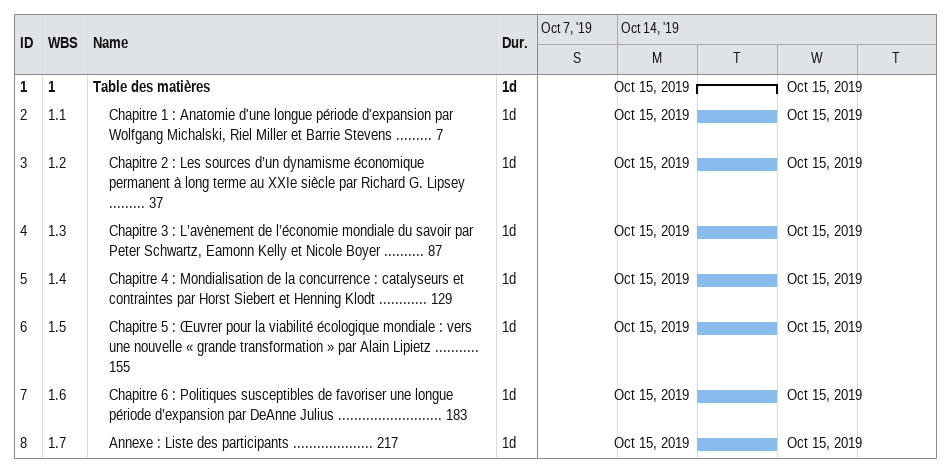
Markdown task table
| ID | WBS | Task | Duration | Start | Finish |
|---|---|---|---|---|---|
| 1 | 1 | **Table des matières** | 1d | 2019-10-15 | 2019-10-15 |
| 2 | 1.1 | Chapitre 1 : Anatomie d'une longue période d'expansion par Wolfgang Michalski, Riel Miller et Barrie Stevens ......... 7 | 1d | 2019-10-15 | 2019-10-15 |
| 3 | 1.2 | Chapitre 2 : Les sources d’un dynamisme économique permanent à long terme au XXIe siècle par Richard G. Lipsey ......... 37 | 1d | 2019-10-15 | 2019-10-15 |
| 4 | 1.3 | Chapitre 3 : L’avènement de l’économie mondiale du savoir par Peter Schwartz, Eamonn Kelly et Nicole Boyer .......... 87 | 1d | 2019-10-15 | 2019-10-15 |
| 5 | 1.4 | Chapitre 4 : Mondialisation de la concurrence : catalyseurs et contraintes par Horst Siebert et Henning Klodt ............ 129 | 1d | 2019-10-15 | 2019-10-15 |
| 6 | 1.5 | Chapitre 5 : Œuvrer pour la viabilité écologique mondiale : vers une nouvelle « grande transformation » par Alain Lipietz ........... 155 | 1d | 2019-10-15 | 2019-10-15 |
| 7 | 1.6 | Chapitre 6 : Politiques susceptibles de favoriser une longue période d’expansion par DeAnne Julius .......................... 183 | 1d | 2019-10-15 | 2019-10-15 |
| 8 | 1.7 | Annexe : Liste des participants .................... 217 | 1d | 2019-10-15 | 2019-10-15 |
